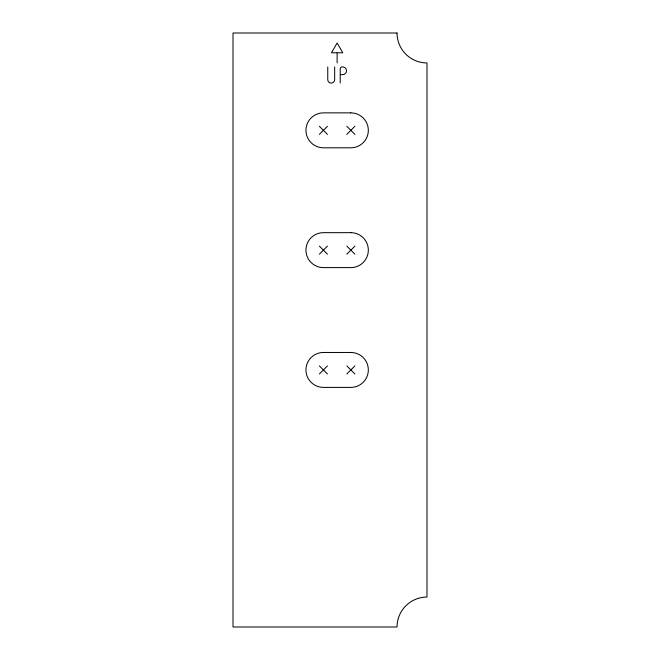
<?xml version="1.0" encoding="UTF-8"?>
<svg xmlns="http://www.w3.org/2000/svg" width="660" height="660" viewBox="0 0 660 660"><rect width="100%" height="100%" fill="white"/><g stroke="black" fill="none" stroke-linecap="round" stroke-linejoin="round"><path stroke-width="0.99" d="M319.382 134.368L327.442 126.307M346.83 134.368L354.899 126.307M319.382 254.166L327.442 246.106M346.83 254.166L354.899 246.106M319.382 373.964L327.442 365.904M346.83 373.964L354.899 365.904M336.74 52.775L331.485 52.775L337.136 42.983L342.796 52.775L337.136 52.775L337.136 62.947M340.609 74.638L342.672 74.638A3.853 3.853 0 0 0 346.516 70.793A3.853 3.853 0 0 0 342.672 66.941L342.086 66.941A1.873 1.873 0 0 0 340.213 68.813L340.213 82.912M346.83 126.307L354.899 134.368M319.382 126.307L327.442 134.368M346.83 246.106L354.899 254.166M319.382 246.106L327.442 254.166M346.83 365.904L354.899 373.964M319.382 365.904L327.442 373.964M334.661 66.941L334.661 79.637A3.457 3.457 0 0 1 331.213 83.086A3.457 3.457 0 0 1 327.756 79.637L327.756 66.941M397.039 33L233.013 33L233.013 627L397.039 627A29.947 29.947 0 0 1 426.987 597.053L426.987 62.947A29.947 29.947 0 0 1 397.039 33M350.864 112.868L323.408 112.868A17.473 17.473 0 0 0 305.943 130.333A17.473 17.473 0 0 0 323.408 147.807L350.864 147.807A17.473 17.473 0 0 0 368.338 130.333A17.473 17.473 0 0 0 350.864 112.868M350.864 232.666L323.408 232.666A17.473 17.473 0 0 0 305.943 250.132A17.473 17.473 0 0 0 323.408 267.605L350.864 267.605A17.473 17.473 0 0 0 368.338 250.132A17.473 17.473 0 0 0 350.864 232.666M350.864 352.465L323.408 352.465A17.473 17.473 0 0 0 305.943 369.93A17.473 17.473 0 0 0 323.408 387.403L350.864 387.403A17.473 17.473 0 0 0 368.338 369.93A17.473 17.473 0 0 0 350.864 352.465"/></g></svg>
